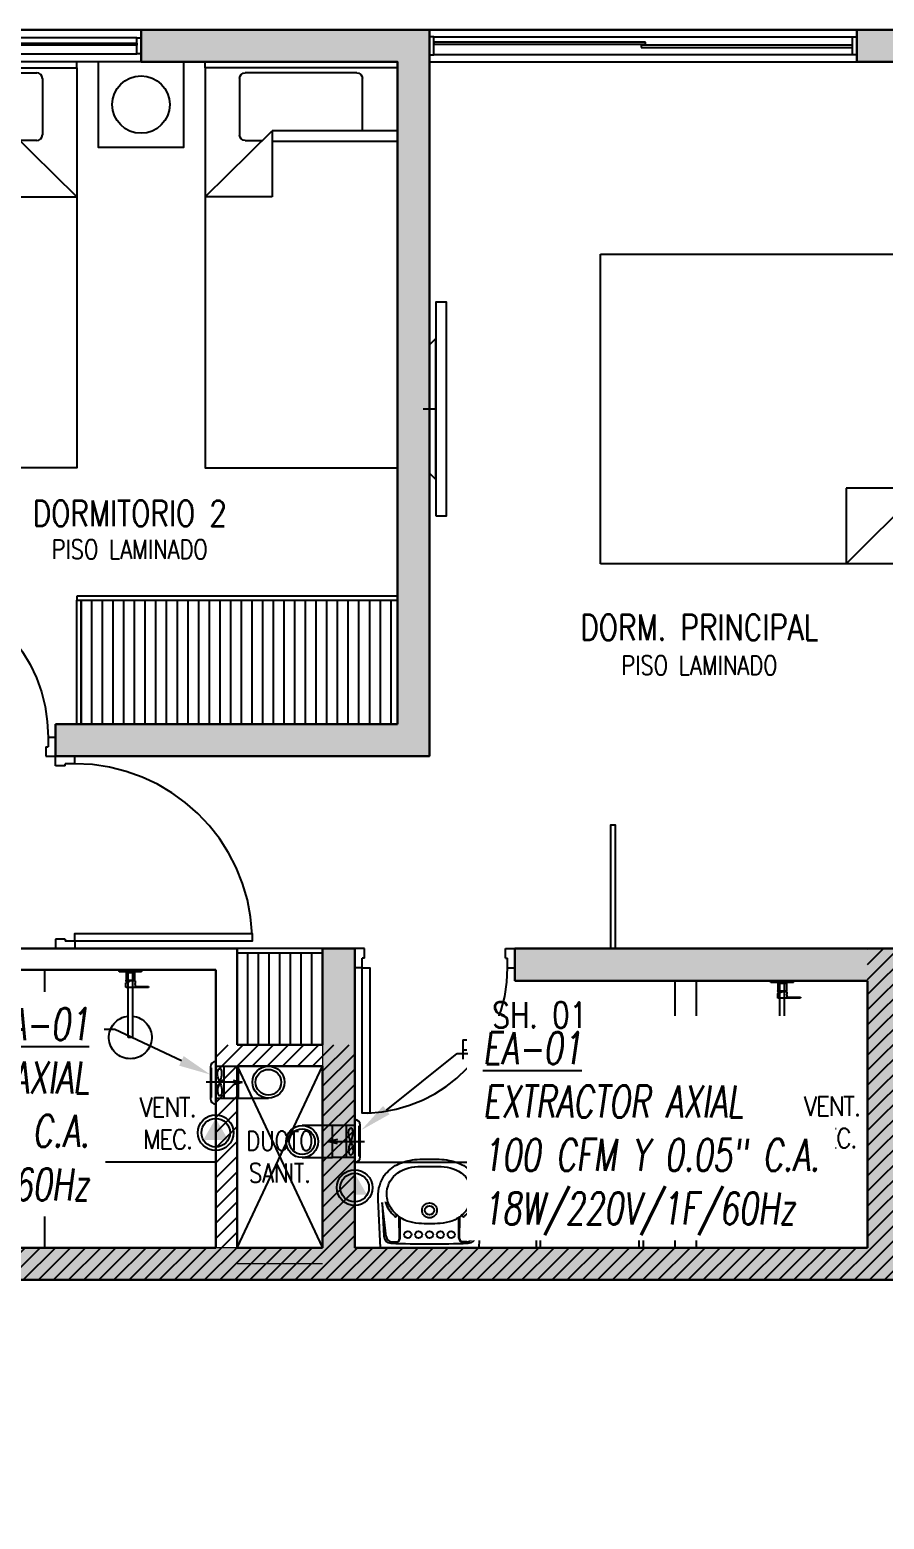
# Model space of a CAD drawing. Header units: millimetres. Extents: x 98 to 155, y -181 to 127.
# Drawn here: x 119.97 to 123.97, y 68.11 to 75.08 of the extents above; entities that cross this region are included whole.
import ezdxf
from ezdxf import colors
from ezdxf.entities.mleader import LeaderData, LeaderLine
from ezdxf.enums import TextEntityAlignment as Align
from ezdxf.math import Vec2, Vec3

# ---------------------------------------------------------------- set-up
doc = ezdxf.new("R2010")
doc.units = ezdxf.units.MM
doc.header["$LTSCALE"] = 15
for name, pattern in [('HIDDEN', [0.375, 0.25, -0.125]), ('HIDDEN2', [0.1875, 0.125, -0.0625]), ('X-REF_DP_Arquitectura$0$HIDDEN', [0.375, 0.25, -0.125])]:
    doc.linetypes.add(name, pattern=pattern)
doc.layers.get('0').update_dxf_attribs({"color": 250})
for name, color, linetype in [('A-LINEAS', 250, 'Continuous'), ('A-MOBILIARIO', 250, 'Continuous'), ('A-MURO BAJO', 250, 'Continuous'), ('A-PROYECCIONES INT.', 250, 'HIDDEN2'), ('A-SANITARIOS', 250, 'Continuous'), ('A-TEXTO-ACABADO PISO', 250, 'Continuous'), ('A_50_TextoAmbiente', 252, 'Continuous'), ('A_50_TextoIndicaciones', 250, 'Continuous'), ('A_50_Vigas', 250, 'X-REF_DP_Arquitectura$0$HIDDEN'), ('A_60_HatchEstructuras', 250, 'Continuous'), ('DLP_MOBILIARIO FIJO', 250, 'Continuous'), ('L-06_EQ-FIN-CONT', 141, 'Continuous'), ('L3 Equipos y Ductos', 160, 'Continuous'), ('L4 Linea mediana', 191, 'Continuous'), ('L6 Linea fina', 141, 'Continuous'), ('MURO CF 60', 250, 'Continuous')]:
    doc.layers.add(name, color=color, linetype=linetype)
doc.layers.add('A-MUROS', color=252, linetype='Continuous', lineweight=30)
doc.layers.add('A_20_Estructuras', color=250, linetype='Continuous', lineweight=18)
doc.styles.add('JNV ING', font='romans.shx', dxfattribs={"width": 0.7, "oblique": 8, "height": 0.15})
doc.styles.add('ROMANS', font='romans.shx', dxfattribs={"width": 0.8})
pattern_1 = [(45, (128.67167, 43.02965), (-0.03535534, 0.03535534), [])]

# ---------------------------------------------------------------- blocks, each defined once
blk = doc.blocks.new('FUTURE 150')
at = {"layer": 'L3 Equipos y Ductos'}
for p, q in [((-0.1294, 0.1486), (-0.1294, -0.0006)), ((-0.104, -0.026), (-0.104, 0.174)), ((-0.104, 0.152), (0, 0.152)), ((0, 0.152), (0, 0.002)), ((-0.104, 0.002), (0, 0.002))]:
    blk.add_line(p, q, dxfattribs=at)
for centre, start, end in [((-0.104, 0.1486), 90, 180), ((-0.104, -0.0006), 180, 270)]:
    blk.add_arc(centre, 0.0254, start, end, dxfattribs=at)
at = {"layer": 'L4 Linea mediana'}
for p, q in [((-0.1294, 0.1448), (-0.1239, 0.1448)), ((-0.1239, 0.0052), (-0.1239, 0.1448)), ((-0.066, 0.152), (-0.066, 0.002)), ((-0.1294, 0.0052), (-0.1239, 0.0052))]:
    blk.add_line(p, q, dxfattribs=at)
at = {"layer": 'L6 Linea fina'}
for p, q in [((0.0199, 0.077), (-0.1499, 0.077)), ((-0.0231, 0.0872), (0.0199, 0.077)), ((-0.0231, 0.0668), (0.0199, 0.077))]:
    blk.add_line(p, q, dxfattribs=at)
for points in [[(-0.0857, 0.077), (-0.0921, 0.0934), (-0.0951, 0.1284), (-0.0911, 0.1379), (-0.0857, 0.1402)], [(-0.0857, 0.077), (-0.0794, 0.0934), (-0.0764, 0.1284), (-0.0804, 0.1379), (-0.0857, 0.1402)], [(-0.0857, 0.077), (-0.0921, 0.0606), (-0.0951, 0.0256), (-0.0911, 0.0161), (-0.0857, 0.0138)], [(-0.0857, 0.077), (-0.0794, 0.0606), (-0.0764, 0.0256), (-0.0804, 0.0161), (-0.0857, 0.0138)]]:
    blk.add_spline(points, degree=3, dxfattribs=at)
blk = doc.blocks.new('Trampa de humo')
at = {"layer": 'L3 Equipos y Ductos'}
blk.add_lwpolyline([(0.155, 0.15), (0.013, 0.15), (0.013, 0), (0.155, 0)], dxfattribs=at)
for radius in [0.075, 0.06]:
    blk.add_circle((0.155, 0.075), radius, dxfattribs=at)
blk = doc.blocks.new('FUTURE150 con trampa')
blk.add_blockref('Trampa de humo', (0.0927, 0.0279))
at = {"layer": 'L-06_EQ-FIN-CONT'}
blk.add_blockref('FUTURE 150', (0.1057, 0.0259), dxfattribs=at)
blk = doc.blocks.new('PTO ELECT')
at = {"layer": 'L4 Linea mediana', "ltscale": 1.5}
blk.add_circle((-0.6859, 0.0891), 0.0833, dxfattribs=at)
at = {"layer": 'L6 Linea fina', "ltscale": 1.5}
blk.add_circle((-0.6859, 0.0891), 0.0671, dxfattribs=at)
blk.add_solid([(-0.6278, 0.0555), (-0.744, 0.0555), (-0.6278, 0.0555), (-0.6859, 0.1562)], dxfattribs=at)
blk = doc.blocks.new('EF-P2-P4')
at = {"layer": 'A_60_HatchEstructuras'}
h = blk.add_hatch(color=256, dxfattribs=at)
h.dxf.hatch_style = 1
h.paths.add_polyline_path([(18.85, -0.475), (17.5, -0.475), (17.5, -0.625), (18.7, -0.625), (18.7, -3.725), (17.1, -3.725), (17.1, -3.875), (18.85, -3.875)])
h.paths.add_polyline_path([(16.3, -0.475), (16.15, -0.475), (16.15, -3.875), (16.3, -3.875)])
h.paths.add_polyline_path([(13.75, -0.625), (14.95, -0.625), (14.95, -0.475), (13.6, -0.475), (13.6, -3.875), (15.35, -3.875), (15.35, -3.725), (13.75, -3.725)])
h = blk.add_hatch(color=256, dxfattribs=at)
h.dxf.hatch_style = 1
h.paths.add_polyline_path([(25.88, -0.625), (26.5, -0.625), (26.5, -0.475), (25.68, -0.475), (25.68, -6.325), (25.88, -6.325)])
h.paths.add_polyline_path([(21.7, -2.775), (23.55, -2.775), (23.55, -2.625), (21.7, -2.625), (21.7, -0.475), (20.85, -0.475), (20.85, -0.625), (21.55, -0.625), (21.55, -6.325), (23.55, -6.325), (23.55, -6.175), (21.7, -6.175)])
h.paths.add_polyline_path([(25.5, -2.625), (25.35, -2.625), (25.35, -6.325), (25.5, -6.325)])
h = blk.add_hatch(color=256, dxfattribs=at)
h.dxf.hatch_style = 1
h.paths.add_polyline_path([(21.7, -7.525), (11.7, -7.525), (11.7, -7.675), (15.25, -7.675), (15.25, -9.075), (15.45, -9.075), (15.45, -7.675), (18.8, -7.675), (18.8, -9.075), (18.95, -9.075), (18.95, -7.675), (21.5, -7.675), (21.5, -8.925), (19.7, -8.925), (19.7, -9.075), (21.7, -9.075)])
h.paths.add_polyline_path([(15.45, -4.775), (15.25, -4.775), (15.25, -6.175), (11.7, -6.175), (11.7, -6.325), (21.1, -6.325), (21.1, -4.925), (21.525, -4.925), (21.525, -4.775), (19.25, -4.775), (19.25, -4.925), (20.9, -4.925), (20.9, -6.175), (18.5, -6.175), (18.5, -4.775), (18.35, -4.775), (18.35, -6.175), (15.45, -6.175)])
at = {"layer": 'A_20_Estructuras'}
for points in [[(18.85, -0.475), (17.5, -0.475), (17.5, -0.625), (18.7, -0.625), (18.7, -3.725), (17.1, -3.725), (17.1, -3.875), (18.85, -3.875)], [(21.7, -2.775), (23.55, -2.775), (23.55, -2.625), (21.7, -2.625), (21.7, -0.475), (20.85, -0.475), (20.85, -0.625), (21.55, -0.625), (21.55, -6.325), (23.55, -6.325), (23.55, -6.175), (21.7, -6.175)], [(15.45, -4.775), (15.25, -4.775), (15.25, -6.175), (11.7, -6.175), (11.7, -6.325), (21.1, -6.325), (21.1, -4.925), (21.525, -4.925), (21.525, -4.775), (19.25, -4.775), (19.25, -4.925), (20.9, -4.925), (20.9, -6.175), (18.5, -6.175), (18.5, -4.775), (18.35, -4.775), (18.35, -6.175), (15.45, -6.175)]]:
    blk.add_lwpolyline(points, close=True, dxfattribs=at)
at = {"layer": 'A_20_Estructuras', "linetype": 'HIDDEN', "ltscale": 0.5, "elevation": 0}
blk.add_lwpolyline([(18.35, -6.25), (17.95, -6.25)], dxfattribs=at)
at = {"layer": 'A_50_Vigas'}
for p, q in [((16.3, -0.475), (17.5, -0.475)), ((20.85, -0.475), (18.85, -0.475))]:
    blk.add_line(p, q, dxfattribs=at)
at = {"layer": 'A_50_Vigas', "elevation": 0}
blk.add_lwpolyline([(17.95, -6.175), (17.95, -5.325), (18.35, -5.325)], dxfattribs=at)
blk = doc.blocks.new('CAMA 2PLAZAS C_VELADOR')
for p, q in [((-1.8499, 0), (-0.3999, 0)), ((-1.8499, -0.06), (-1.8499, 0)), ((-0.3999, 0), (-0.3999, -0.06))]:
    blk.add_line(p, q)
at = {"linetype": 'Continuous'}
for p, q in [((-1.8499, -0.06), (-0.3999, -0.06)), ((-1.8499, -1.9), (-1.8499, -0.06)), ((-0.3999, -0.06), (-0.3999, -1.9)), ((-1.6633, -0.3958), (-1.6633, -0.1184)), ((-1.6327, -0.0878), (-1.2086, -0.0878)), ((-1.1779, -0.1184), (-1.1779, -0.3958)), ((-1.0719, -0.3958), (-1.0719, -0.1184)), ((-1.0413, -0.0878), (-0.6172, -0.0878)), ((-0.5866, -0.1184), (-0.5866, -0.4118)), ((-1.8499, -0.396), (-0.7546, -0.396)), ((-0.3999, -0.7507), (-0.7546, -0.396)), ((-0.7546, -0.396), (-0.7546, -0.7507)), ((-0.7546, -0.452), (-1.8499, -0.452)), ((-0.6172, -0.4424), (-0.7082, -0.4424)), ((-0.7546, -0.7507), (-0.3999, -0.7507)), ((-0.3999, -1.9), (-1.8499, -1.9))]:
    blk.add_line(p, q, dxfattribs=at)
for points in [[(-2.2499, -0.4), (-1.8499, -0.4), (-1.8499, 0), (-2.2499, 0)], [(-0.4, -0.4), (0, -0.4), (0, 0), (-0.4, 0)]]:
    blk.add_lwpolyline(points, close=True)
for centre in [(-2.0499, -0.2), (-0.2, -0.2)]:
    blk.add_circle(centre, 0.1344)
for centre, start, end in [((-1.6327, -0.1184), 90, 180), ((-1.2086, -0.1184), 0, 90), ((-1.0413, -0.1184), 90, 180), ((-0.6172, -0.1184), 0, 90), ((-0.6172, -0.4118), 270, 0)]:
    blk.add_arc(centre, 0.0306, start, end, dxfattribs=at)
blk = doc.blocks.new('*U145')
for p, q in [((0.01, 0.855), (0.01, 0.9)), ((0.055, 0.855), (0.01, 0.855)), ((0.1, 0.865), (0.055, 0.865)), ((0.055, 0.855), (0.055, 0.865)), ((0.1, 0.865), (0.1, 0.9)), ((0.055, 0.045), (0.01, 0.045)), ((0.01, 0.045), (0.01, 0)), ((0.055, 0.045), (0.055, 0.035)), ((0.1, 0.035), (0.055, 0.035)), ((0.1, 0.035), (0.1, 0))]:
    blk.add_line(p, q)
blk.add_lwpolyline([(0.93, 0.07), (0.93, 0.035), (0.1, 0.035), (0.1, 0.07)], close=True)
at = {"linetype": 'HIDDEN2'}
blk.add_arc((0.0995, 0.0339), 0.8311, 2.23015, 89.96723, dxfattribs=at)
blk = doc.blocks.new('ducha marsano')
at = {"linetype": 'HIDDEN2', "ltscale": 0.5, "extrusion": (-4.9425e-10, -7.91123e-10, -1)}
for p, q in [((-0.01, 0), (0.01, 0)), ((0.01, 0), (0.01, -0.3155)), ((-0.0205, -0.08), (-0.0205, -0.0601)), ((-0.0155, -0.058), (-0.0157, -0.058)), ((-0.01, -0.3155), (-0.01, 0)), ((0.0225, -0.0515), (-0.0001, -0.0515)), ((0.0225, -0.0515), (0.0225, -0.0627)), ((0.0225, -0.0682), (0.0225, -0.077)), ((0.021, -0.0815), (-0.019, -0.0815)), ((0.025, -0.0815), (0.021, -0.0815)), ((0.0225, -0.077), (0.025, -0.077)), ((0.025, -0.077), (0.0771, -0.077)), ((0.0771, -0.0815), (0.025, -0.0815)), ((0.0771, -0.077), (0.0816, -0.077)), ((0.0816, -0.0815), (0.0771, -0.0815)), ((0.0816, -0.077), (0.082, -0.077)), ((0.082, -0.0815), (0.0816, -0.0815)), ((0.082, -0.077), (0.084, -0.077)), ((0.084, -0.0815), (0.082, -0.0815)), ((0.0855, -0.0785), (0.0855, -0.08)), ((0.01, -0.3155), (-0.01, -0.3155))]:
    blk.add_line(p, q, dxfattribs=at)
for centre, radius, start, end in [((-0.0004, -0.0462), 0.02, 323.95812, 354.92979), ((0.0004, -0.0462), 0.02, 185.07021, 195.2705), ((0.019, -0.08), 0.0015, 270, 360), ((-0.084, -0.0785), 0.0015, 90, 180), ((-0.084, -0.08), 0.0015, 180, 270), ((0, -0.3155), 0.1, 95.73917, 84.26083)]:
    blk.add_arc(centre, radius, start, end, dxfattribs=at)
at = {"linetype": 'HIDDEN2', "ltscale": 0.5, "extrusion": (-4.94252e-10, -7.91124e-10, -1)}
blk.add_ellipse((0, -0.0515), major_axis=(-0.0225, -0.0095), ratio=0.001448, start_param=0.425436, end_param=1.567366, dxfattribs=at)
at = {"linetype": 'HIDDEN2', "ltscale": 0.5}
for points, degree in [([(-0.0305, 0), (0, 0), (0.0305, 0)], 2), ([(0.0305, 0), (0.0415, 0), (0.0525, 0)], 2), ([(0.0525, 0), (0.0525, -0.0038), (0.0525, -0.0075)], 2), ([(-0.0525, 0), (-0.0525, -0.0038), (-0.0525, -0.0075)], 2), ([(-0.0525, 0), (-0.0415, 0), (-0.0305, 0)], 2), ([(-0.0525, -0.0075), (-0.0525, -0.0075), (-0.0525, -0.0075)], 2), ([(0.0305, -0.008), (0, -0.008), (-0.0305, -0.008)], 2), ([(-0.0215, -0.008), (-0.0215, -0.0093), (-0.0215, -0.0105)], 2), ([(-0.021, -0.011), (-0.007, -0.011), (0.007, -0.011), (0.021, -0.011)], 3), ([(-0.02, -0.011), (-0.02, -0.0294), (-0.02, -0.0477)], 2), ([(-0.0197, -0.048), (0, -0.048), (0.0197, -0.048)], 2), ([(0.02, -0.011), (0.02, -0.0294), (0.02, -0.0477)], 2), ([(0.0215, -0.008), (0.0215, -0.0093), (0.0215, -0.0105)], 2)]:
    blk.add_open_spline(points, degree=degree, dxfattribs=at)
for points, weights in [([(-0.0525, -0.0075), (-0.0525, -0.0075), (-0.0525, -0.0075)], [1, 0.990847086912, 0.982266230892]), ([(-0.052, -0.008), (-0.0525, -0.008), (-0.0525, -0.0075)], [1, 0.707106781193, 1]), ([(-0.0215, -0.0105), (-0.0215, -0.011), (-0.021, -0.011)], [1, 0.70710678154, 1]), ([(-0.02, -0.0477), (-0.02, -0.048), (-0.0197, -0.048)], [1, 0.707106780138, 1]), ([(0.02, -0.0477), (0.02, -0.048), (0.0197, -0.048)], [1, 0.707106779703, 1]), ([(0.0211, -0.011), (0.0211, -0.011), (0.021, -0.011)], [1, 0.992411795776, 1]), ([(0.052, -0.008), (0.0521, -0.008), (0.0521, -0.008)], [1, 0.992411795771, 1])]:
    blk.add_rational_spline(points, weights, degree=2, dxfattribs=at)
for points, knots in [([(-0.0305, -0.008), (-0.0332, -0.008), (-0.0374, -0.008), (-0.0424, -0.008), (-0.0458, -0.008), (-0.0486, -0.008), (-0.0512, -0.008), (-0.052, -0.008), (-0.052, -0.008)], [0, 0, 0, 0, 8.104572, 12.495263, 16.885954, 21.276645, 25.667336, 33.771908, 33.771908, 33.771908, 33.771908]), ([(0.0225, -0.0682), (0.0225, -0.0682), (0.0225, -0.0682), (0.0225, -0.0679), (0.0224, -0.0677), (0.0224, -0.0672), (0.0224, -0.0669), (0.0223, -0.0662), (0.0223, -0.0658), (0.0223, -0.0652), (0.0223, -0.0648), (0.0224, -0.0641), (0.0224, -0.0638), (0.0224, -0.0633), (0.0225, -0.0631), (0.0225, -0.0628), (0.0225, -0.0627), (0.0225, -0.0627)], [0.4148436, 0.4148436, 0.4148436, 0.4148436, 0.5185541, 0.5185541, 0.6222645, 0.6222645, 0.7259759, 0.7259759, 0.8296873, 0.8296873, 0.9333987, 0.9333987, 1.03711, 1.03711, 1.1408205, 1.1408205, 1.2445309, 1.2445309, 1.2445309, 1.2445309]), ([(0.052, -0.008), (0.052, -0.008), (0.0512, -0.008), (0.0486, -0.008), (0.0458, -0.008), (0.0424, -0.008), (0.0374, -0.008), (0.0332, -0.008), (0.0305, -0.008)], [0, 0, 0, 0, 8.104572, 12.495263, 16.885954, 21.276645, 25.667336, 33.771908, 33.771908, 33.771908, 33.771908])]:
    blk.add_open_spline(points, degree=3, knots=knots, dxfattribs=at)
for points, weights, degree, knots in [([(0.0211, -0.011), (0.0211, -0.011), (0.0211, -0.011), (0.0211, -0.011), (0.0214, -0.0109), (0.0215, -0.0107), (0.0215, -0.0105)], [0.918641037743, 0.918640949346, 0.918640860949, 0.918640772552, 0.789223156395, 0.789223156395, 0.918640772552], 3, [0.1238988, 0.1238988, 0.1238988, 0.1238988, 0.1238993, 0.1238993, 0.1238993, 0.78603, 0.78603, 0.78603, 0.78603]), ([(0.0521, -0.008), (0.0521, -0.008), (0.0521, -0.008), (0.0525, -0.0079), (0.0525, -0.0075)], [0.918641037749, 0.918640905153, 0.918640772558, 0.724517853988, 0.918640772558], 2, [0.1238988, 0.1238988, 0.1238988, 0.1238993, 0.1238993, 0.7860311, 0.7860311, 0.7860311])]:
    blk.add_rational_spline(points, weights, degree=degree, knots=knots, dxfattribs=at)
blk = doc.blocks.new('*U146')
for p, q in [((0.01, 0.705), (0.01, 0.75)), ((0.055, 0.705), (0.01, 0.705)), ((0.1, 0.715), (0.055, 0.715)), ((0.055, 0.705), (0.055, 0.715)), ((0.1, 0.715), (0.1, 0.75)), ((0.055, 0.045), (0.01, 0.045)), ((0.01, 0.045), (0.01, 0)), ((0.055, 0.045), (0.055, 0.035)), ((0.1, 0.035), (0.055, 0.035)), ((0.1, 0.035), (0.1, 0))]:
    blk.add_line(p, q)
blk.add_lwpolyline([(0.78, 0.07), (0.78, 0.035), (0.1, 0.035), (0.1, 0.07)], close=True)
at = {"linetype": 'HIDDEN2'}
blk.add_arc((0.0996, 0.0341), 0.6809, 2.23015, 89.96723, dxfattribs=at)
blk = doc.blocks.new('SIFON JET_PLANTA')
for p, q in [((-0.215, 0.2181, 0), (-0.44, 0.19, 0)), ((-0.215, -0.23, 0), (-0.215, 0.23, 0)), ((-0.2091, 0.2441, 0), (-0.1921, 0.2271, 0)), ((-0.195, 0.25, 0), (0, 0.25, 0)), ((-0.195, -0.22, 0), (-0.195, 0.22, 0)), ((-0.185, 0.23, 0), (0, 0.23, 0)), ((0, 0.25, 0), (0, -0.25, 0)), ((-0.265, 0.0718, 0), (-0.265, 0.1028, 0)), ((-0.255, -0.0562, 0), (-0.255, 0.0562, 0)), ((-0.265, -0.1028, 0), (-0.265, -0.0718, 0)), ((-0.215, -0.2181, 0), (-0.44, -0.19, 0)), ((-0.2091, -0.2441, 0), (-0.1921, -0.2271, 0)), ((0, -0.25, 0), (-0.195, -0.25, 0)), ((0, -0.23, 0), (-0.185, -0.23, 0))]:
    blk.add_line(p, q)
at = {"extrusion": (-2.64698e-23, 6.61744e-24, -1)}
for p, q in [((-0.4322, 0.191, 0), (-0.215, 0.2181, 0)), ((-0.215, 0.2278, 0), (-0.2149, 0.2323, 0)), ((-0.215, 0.2234, 0), (-0.215, 0.2278, 0)), ((-0.215, 0.2181, 0), (-0.215, 0.2234, 0)), ((-0.2149, 0.2323, 0), (-0.2142, 0.2356, 0)), ((-0.2142, 0.2356, 0), (-0.2129, 0.239, 0)), ((-0.2129, 0.239, 0), (-0.211, 0.2419, 0)), ((-0.211, 0.2419, 0), (-0.2091, 0.2441, 0)), ((-0.2091, 0.2441, 0), (-0.2077, 0.2455, 0)), ((-0.2077, 0.2455, 0), (-0.2055, 0.247, 0)), ((-0.2055, 0.247, 0), (-0.2007, 0.2492, 0)), ((-0.2007, 0.2492, 0), (-0.195, 0.25, 0)), ((-0.195, 0.25, 0), (-0.195, 0.25, 0)), ((-0.195, 0.25, 0), (-0.1605, 0.25, 0)), ((-0.1605, 0.25, 0), (-0.0975, 0.25, 0)), ((-0.0975, 0.25, 0), (-0.0323, 0.25, 0)), ((-0.0323, 0.25, 0), (0, 0.25, 0)), ((0, 0.25, 0), (0, -0.25, 0)), ((-0.6106, 0.1389, 0), (-0.6061, 0.142, 0)), ((-0.6061, 0.142, 0), (-0.6, 0.1461, 0)), ((-0.6, 0.1461, 0), (-0.5963, 0.1484, 0)), ((-0.5963, 0.1484, 0), (-0.5908, 0.1517, 0)), ((-0.5908, 0.1517, 0), (-0.5862, 0.1543, 0)), ((-0.5862, 0.1543, 0), (-0.5794, 0.158, 0)), ((-0.5794, 0.158, 0), (-0.5693, 0.1629, 0)), ((-0.5693, 0.1629, 0), (-0.5517, 0.1703, 0)), ((-0.5517, 0.1703, 0), (-0.5465, 0.1722, 0)), ((-0.5465, 0.1722, 0), (-0.5385, 0.1749, 0)), ((-0.5385, 0.1749, 0), (-0.5346, 0.176, 0)), ((-0.5346, 0.176, 0), (-0.5265, 0.1784, 0)), ((-0.5265, 0.1784, 0), (-0.5216, 0.1797, 0)), ((-0.5216, 0.1797, 0), (-0.5148, 0.1813, 0)), ((-0.5148, 0.1813, 0), (-0.5079, 0.1829, 0)), ((-0.5079, 0.1829, 0), (-0.5016, 0.1842, 0)), ((-0.5016, 0.1842, 0), (-0.4865, 0.1867, 0)), ((-0.4865, 0.1867, 0), (-0.4763, 0.188, 0)), ((-0.4763, 0.188, 0), (-0.4726, 0.1884, 0)), ((-0.4726, 0.1884, 0), (-0.4636, 0.1892, 0)), ((-0.4636, 0.1892, 0), (-0.4549, 0.1897, 0)), ((-0.4549, 0.1897, 0), (-0.449, 0.1899, 0)), ((-0.449, 0.1899, 0), (-0.44, 0.19, 0)), ((-0.44, 0.19, 0), (-0.4322, 0.191, 0)), ((-0.6745, 0.0655, 0), (-0.6722, 0.0699, 0)), ((-0.6722, 0.0699, 0), (-0.6705, 0.0728, 0)), ((-0.6705, 0.0728, 0), (-0.669, 0.0755, 0)), ((-0.669, 0.0755, 0), (-0.6672, 0.0785, 0)), ((-0.6672, 0.0785, 0), (-0.665, 0.082, 0)), ((-0.665, 0.082, 0), (-0.6634, 0.0845, 0)), ((-0.6634, 0.0845, 0), (-0.6611, 0.088, 0)), ((-0.6611, 0.088, 0), (-0.657, 0.0936, 0)), ((-0.657, 0.0936, 0), (-0.6534, 0.0984, 0)), ((-0.657, 0.0936, 0), (-0.657, 0.0936, 0)), ((-0.6534, 0.0984, 0), (-0.6503, 0.1023, 0)), ((-0.6534, 0.0984, 0), (-0.6534, 0.0984, 0)), ((-0.6503, 0.1023, 0), (-0.6453, 0.108, 0)), ((-0.6453, 0.108, 0), (-0.6386, 0.1152, 0)), ((-0.6386, 0.1152, 0), (-0.6326, 0.121, 0)), ((-0.6326, 0.121, 0), (-0.6299, 0.1235, 0)), ((-0.6299, 0.1235, 0), (-0.6251, 0.1276, 0)), ((-0.6251, 0.1276, 0), (-0.6206, 0.1314, 0)), ((-0.6206, 0.1314, 0), (-0.6168, 0.1344, 0)), ((-0.6168, 0.1344, 0), (-0.6106, 0.1389, 0)), ((-0.69, 0, 0), (-0.6899, 0.0044, 0)), ((-0.6899, 0.0044, 0), (-0.6897, 0.0096, 0)), ((-0.6897, 0.0096, 0), (-0.6893, 0.014, 0)), ((-0.6893, 0.014, 0), (-0.6887, 0.0194, 0)), ((-0.6887, 0.0194, 0), (-0.6881, 0.0236, 0)), ((-0.6881, 0.0236, 0), (-0.6872, 0.0284, 0)), ((-0.6881, 0.0236, 0), (-0.6881, 0.0236, 0)), ((-0.6872, 0.0284, 0), (-0.6867, 0.031, 0)), ((-0.6867, 0.031, 0), (-0.6855, 0.0361, 0)), ((-0.6855, 0.0361, 0), (-0.6838, 0.0421, 0)), ((-0.6855, 0.0361, 0), (-0.6855, 0.0361, 0)), ((-0.6838, 0.0421, 0), (-0.6819, 0.048, 0)), ((-0.6838, 0.0421, 0), (-0.6838, 0.0421, 0)), ((-0.6819, 0.048, 0), (-0.6804, 0.0521, 0)), ((-0.6804, 0.0521, 0), (-0.6793, 0.0547, 0)), ((-0.6793, 0.0547, 0), (-0.6779, 0.0582, 0)), ((-0.6779, 0.0582, 0), (-0.6745, 0.0655, 0)), ((-0.6745, 0.0655, 0), (-0.6745, 0.0655, 0)), ((-0.6899, -0.0065, 0), (-0.69, 0, 0)), ((-0.6896, -0.0111, 0), (-0.6899, -0.0065, 0)), ((-0.6891, -0.0164, 0), (-0.6896, -0.0111, 0)), ((-0.6881, -0.0232, 0), (-0.6891, -0.0164, 0)), ((-0.6876, -0.0264, 0), (-0.6881, -0.0232, 0)), ((-0.687, -0.0296, 0), (-0.6876, -0.0264, 0)), ((-0.6864, -0.0321, 0), (-0.687, -0.0296, 0)), ((-0.6855, -0.0361, 0), (-0.6864, -0.0321, 0)), ((-0.6838, -0.0419, 0), (-0.6855, -0.0361, 0)), ((-0.6827, -0.0457, 0), (-0.6838, -0.0419, 0)), ((-0.6814, -0.0492, 0), (-0.6827, -0.0457, 0)), ((-0.6803, -0.0522, 0), (-0.6814, -0.0492, 0)), ((-0.6792, -0.0551, 0), (-0.6803, -0.0522, 0)), ((-0.6779, -0.0581, 0), (-0.6792, -0.0551, 0)), ((-0.677, -0.0602, 0), (-0.6779, -0.0581, 0)), ((-0.6751, -0.0642, 0), (-0.677, -0.0602, 0)), ((-0.6722, -0.0699, 0), (-0.6751, -0.0642, 0)), ((-0.6706, -0.0727, 0), (-0.6722, -0.0699, 0)), ((-0.6679, -0.0774, 0), (-0.6706, -0.0727, 0)), ((-0.6646, -0.0826, 0), (-0.6679, -0.0774, 0)), ((-0.6623, -0.0862, 0), (-0.6646, -0.0826, 0)), ((-0.6599, -0.0897, 0), (-0.6623, -0.0862, 0)), ((-0.6554, -0.0958, 0), (-0.6599, -0.0897, 0)), ((-0.6494, -0.1032, 0), (-0.6554, -0.0958, 0)), ((-0.6458, -0.1074, 0), (-0.6494, -0.1032, 0)), ((-0.64, -0.1137, 0), (-0.6458, -0.1074, 0)), ((-0.6379, -0.1158, 0), (-0.64, -0.1137, 0)), ((-0.6347, -0.119, 0), (-0.6379, -0.1158, 0)), ((-0.6335, -0.1201, 0), (-0.6347, -0.119, 0)), ((-0.6347, -0.119, 0), (-0.6347, -0.119, 0)), ((-0.6318, -0.1217, 0), (-0.6335, -0.1201, 0)), ((-0.6305, -0.123, 0), (-0.6318, -0.1217, 0)), ((-0.6318, -0.1217, 0), (-0.6318, -0.1217, 0)), ((-0.6288, -0.1244, 0), (-0.6305, -0.123, 0)), ((-0.6276, -0.1255, 0), (-0.6288, -0.1244, 0)), ((-0.6262, -0.1268, 0), (-0.6276, -0.1255, 0)), ((-0.6245, -0.1281, 0), (-0.6262, -0.1268, 0)), ((-0.6235, -0.1291, 0), (-0.6245, -0.1281, 0)), ((-0.6245, -0.1281, 0), (-0.6245, -0.1281, 0)), ((-0.6223, -0.13, 0), (-0.6235, -0.1291, 0)), ((-0.6215, -0.1307, 0), (-0.6223, -0.13, 0)), ((-0.6204, -0.1315, 0), (-0.6215, -0.1307, 0)), ((-0.6193, -0.1324, 0), (-0.6204, -0.1315, 0)), ((-0.6179, -0.1335, 0), (-0.6193, -0.1324, 0)), ((-0.6168, -0.1344, 0), (-0.6179, -0.1335, 0)), ((-0.6153, -0.1355, 0), (-0.6168, -0.1344, 0)), ((-0.6142, -0.1363, 0), (-0.6153, -0.1355, 0)), ((-0.612, -0.1379, 0), (-0.6142, -0.1363, 0)), ((-0.6086, -0.1403, 0), (-0.612, -0.1379, 0)), ((-0.607, -0.1415, 0), (-0.6086, -0.1403, 0)), ((-0.6058, -0.1422, 0), (-0.607, -0.1415, 0)), ((-0.6039, -0.1435, 0), (-0.6058, -0.1422, 0)), ((-0.602, -0.1448, 0), (-0.6039, -0.1435, 0)), ((-0.6004, -0.1458, 0), (-0.602, -0.1448, 0)), ((-0.5987, -0.1469, 0), (-0.6004, -0.1458, 0)), ((-0.5964, -0.1483, 0), (-0.5987, -0.1469, 0)), ((-0.595, -0.1492, 0), (-0.5964, -0.1483, 0)), ((-0.5936, -0.15, 0), (-0.595, -0.1492, 0)), ((-0.5918, -0.1511, 0), (-0.5936, -0.15, 0)), ((-0.5896, -0.1524, 0), (-0.5918, -0.1511, 0)), ((-0.5871, -0.1538, 0), (-0.5896, -0.1524, 0)), ((-0.5833, -0.1559, 0), (-0.5871, -0.1538, 0)), ((-0.5781, -0.1587, 0), (-0.5833, -0.1559, 0)), ((-0.5759, -0.1598, 0), (-0.5781, -0.1587, 0)), ((-0.5738, -0.1608, 0), (-0.5759, -0.1598, 0)), ((-0.5702, -0.1625, 0), (-0.5738, -0.1608, 0)), ((-0.5675, -0.1637, 0), (-0.5702, -0.1625, 0)), ((-0.5659, -0.1645, 0), (-0.5675, -0.1637, 0)), ((-0.5644, -0.1652, 0), (-0.5659, -0.1645, 0)), ((-0.5614, -0.1664, 0), (-0.5644, -0.1652, 0)), ((-0.5598, -0.1671, 0), (-0.5614, -0.1664, 0)), ((-0.5568, -0.1683, 0), (-0.5598, -0.1671, 0)), ((-0.5543, -0.1693, 0), (-0.5568, -0.1683, 0)), ((-0.551, -0.1706, 0), (-0.5543, -0.1693, 0)), ((-0.5491, -0.1713, 0), (-0.551, -0.1706, 0)), ((-0.5465, -0.1722, 0), (-0.5491, -0.1713, 0)), ((-0.5449, -0.1728, 0), (-0.5465, -0.1722, 0)), ((-0.5428, -0.1735, 0), (-0.5449, -0.1728, 0)), ((-0.5412, -0.174, 0), (-0.5428, -0.1735, 0)), ((-0.5385, -0.1749, 0), (-0.5412, -0.174, 0)), ((-0.5352, -0.1759, 0), (-0.5385, -0.1749, 0)), ((-0.5385, -0.1749, 0), (-0.5385, -0.1749, 0)), ((-0.5321, -0.1768, 0), (-0.5352, -0.1759, 0)), ((-0.5296, -0.1775, 0), (-0.5321, -0.1768, 0)), ((-0.5267, -0.1783, 0), (-0.5296, -0.1775, 0)), ((-0.5238, -0.1791, 0), (-0.5267, -0.1783, 0)), ((-0.5267, -0.1783, 0), (-0.5267, -0.1783, 0)), ((-0.5217, -0.1796, 0), (-0.5238, -0.1791, 0)), ((-0.5177, -0.1807, 0), (-0.5217, -0.1796, 0)), ((-0.5151, -0.1813, 0), (-0.5177, -0.1807, 0)), ((-0.5118, -0.1821, 0), (-0.5151, -0.1813, 0)), ((-0.5094, -0.1826, 0), (-0.5118, -0.1821, 0)), ((-0.5066, -0.1832, 0), (-0.5094, -0.1826, 0)), ((-0.5022, -0.184, 0), (-0.5066, -0.1832, 0)), ((-0.4974, -0.1849, 0), (-0.5022, -0.184, 0)), ((-0.495, -0.1854, 0), (-0.4974, -0.1849, 0)), ((-0.4974, -0.1849, 0), (-0.4974, -0.1849, 0)), ((-0.4936, -0.1856, 0), (-0.495, -0.1854, 0)), ((-0.4916, -0.1859, 0), (-0.4936, -0.1856, 0)), ((-0.4884, -0.1864, 0), (-0.4916, -0.1859, 0)), ((-0.4862, -0.1867, 0), (-0.4884, -0.1864, 0)), ((-0.4824, -0.1872, 0), (-0.4862, -0.1867, 0)), ((-0.4812, -0.1874, 0), (-0.4824, -0.1872, 0)), ((-0.4785, -0.1877, 0), (-0.4812, -0.1874, 0)), ((-0.4761, -0.188, 0), (-0.4785, -0.1877, 0)), ((-0.4735, -0.1883, 0), (-0.4761, -0.188, 0)), ((-0.4695, -0.1887, 0), (-0.4735, -0.1883, 0)), ((-0.4651, -0.189, 0), (-0.4695, -0.1887, 0)), ((-0.4639, -0.1891, 0), (-0.4651, -0.189, 0)), ((-0.4651, -0.189, 0), (-0.4651, -0.189, 0)), ((-0.4619, -0.1893, 0), (-0.4639, -0.1891, 0)), ((-0.4592, -0.1894, 0), (-0.4619, -0.1893, 0)), ((-0.4568, -0.1896, 0), (-0.4592, -0.1894, 0)), ((-0.455, -0.1897, 0), (-0.4568, -0.1896, 0)), ((-0.4518, -0.1898, 0), (-0.455, -0.1897, 0)), ((-0.449, -0.1899, 0), (-0.4518, -0.1898, 0)), ((-0.4467, -0.1899, 0), (-0.449, -0.1899, 0)), ((-0.4428, -0.19, 0), (-0.4467, -0.1899, 0)), ((-0.44, -0.19, 0), (-0.4428, -0.19, 0)), ((-0.215, -0.2181, 0), (-0.44, -0.19, 0)), ((-0.215, -0.227, 0), (-0.215, -0.2181, 0)), ((-0.215, -0.23, 0), (-0.215, -0.227, 0)), ((-0.2147, -0.2335, 0), (-0.215, -0.23, 0)), ((-0.2138, -0.2369, 0), (-0.2147, -0.2335, 0)), ((-0.2126, -0.2395, 0), (-0.2138, -0.2369, 0)), ((-0.2138, -0.2369, 0), (-0.2138, -0.2369, 0)), ((-0.2108, -0.2423, 0), (-0.2126, -0.2395, 0)), ((-0.2126, -0.2395, 0), (-0.2126, -0.2395, 0)), ((-0.2091, -0.2441, 0), (-0.2108, -0.2423, 0)), ((-0.2108, -0.2423, 0), (-0.2108, -0.2423, 0)), ((-0.2108, -0.2423, 0), (-0.2108, -0.2423, 0)), ((-0.209, -0.244, 0), (-0.2091, -0.2441, 0)), ((-0.2067, -0.2462, 0), (-0.209, -0.244, 0)), ((-0.209, -0.244, 0), (-0.209, -0.244, 0)), ((-0.2029, -0.2484, 0), (-0.2067, -0.2462, 0)), ((-0.2067, -0.2462, 0), (-0.2067, -0.2462, 0)), ((-0.1995, -0.2495, 0), (-0.2029, -0.2484, 0)), ((-0.2029, -0.2484, 0), (-0.2029, -0.2484, 0)), ((-0.195, -0.25, 0), (-0.1995, -0.2495, 0)), ((0, -0.25, 0), (-0.195, -0.25, 0))]:
    blk.add_line(p, q, dxfattribs=at)
at = {"elevation": 0}
for points in [[(-0.265, 0.1028, 0.0362), (-0.2844, 0.1202, 0.08725), (-0.3535, 0.1565, 0.077598), (-0.44, 0.17, 0.077598), (-0.5265, 0.1565, 0.08725), (-0.5956, 0.1202, 0.105601), (-0.6443, 0.0627, 0.12364), (-0.66, 0, 0.12364), (-0.6443, -0.0627, 0.105601), (-0.5956, -0.1202, 0.08725), (-0.5265, -0.1565, 0.077598), (-0.44, -0.17, 0.077598)], [(-0.255, 0.0562, 0.100268), (-0.2967, 0.1044, 0.08725), (-0.3596, 0.1374, 0.077598), (-0.44, 0.15, 0.077598), (-0.5204, 0.1374, 0.08725), (-0.5833, 0.1044, 0.105601), (-0.6266, 0.0532, 0.12364), (-0.64, 0, 0.12364), (-0.6266, -0.0532, 0.105601), (-0.5833, -0.1044, 0.08725), (-0.5204, -0.1374, 0.077598), (-0.44, -0.15, 0.077598)], [(-0.44, -0.15, 0.077598), (-0.3596, -0.1374, 0.08725), (-0.2967, -0.1044, 0.100268), (-0.255, -0.0562, 0.12364)], [(-0.44, -0.17, 0.077598), (-0.3535, -0.1565, 0.08725), (-0.2844, -0.1202, 0.0362), (-0.265, -0.1028, 0.12364)]]:
    blk.add_lwpolyline(points, format="xyb", dxfattribs=at)
for centre, radius, start, end in [((-0.195, 0.23, 0), 0.02, 90, 180), ((-0.185, 0.22, 0), 0.01, 90, 180), ((-0.4613, -0.0702, 0), 0.257, 107.47412, 127.23483), ((-0.44, -0.1379, 0), 0.3279, 90, 107.47412), ((-0.544, 0, 0), 0.146, 151.40883, 180), ((-0.4939, -0.0273, 0), 0.203, 127.23483, 151.40883), ((-0.544, 0, 0), 0.146, 180, 208.59117), ((-0.4939, 0.0273, 0), 0.203, 208.59117, 232.76517), ((-0.4613, 0.0702, 0), 0.257, 232.76517, 252.52588), ((-0.44, 0.1379, 0), 0.3279, 252.52588, 270), ((-0.195, -0.23, 0), 0.02, 180, 270), ((-0.185, -0.22, 0), 0.01, 180, 270)]:
    blk.add_arc(centre, radius, start, end)
blk = doc.blocks.new('BOWL-ITALGRIF_VARADERO_01')
for p, q in [((-0.2032, -0.1971), (-0.2208, -0.038)), ((0.2032, -0.1971), (0.2208, -0.038)), ((-0.1404, -0.2077), (-0.1424, -0.1083)), ((-0.1375, -0.205), (-0.1375, -0.1117)), ((0.1375, -0.205), (0.1375, -0.1117)), ((0.1404, -0.2077), (0.1424, -0.1083)), ((-0.1753, -0.222), (-0.1544, -0.222)), ((0.1753, -0.222), (0.1544, -0.222))]:
    blk.add_line(p, q)
for points in [[(-0.0917, 0.1589, -0.02989), (-0.0456, 0.1646, -0.007822), (0.0456, 0.1646, -0.02989), (0.0918, 0.1589, -0.091737), (0.1601, 0.1343, -0.112496), (0.2175, 0.0792, -0.147885), (0.2402, -0.0257), (0.23, -0.25), (-0.23, -0.25), (-0.2402, -0.0257, -0.147885), (-0.2175, 0.0792, -0.112496), (-0.1601, 0.1343, -0.091737)], [(-0.0496, -0.1363, -0.062677), (-0.1048, -0.1249, -0.110639), (-0.1576, -0.091, -0.120976), (-0.195, -0.0344, -0.061198), (-0.2, 0, -0.21707), (-0.1593, 0.092, -0.174983), (-0.0545, 0.1298, -0.010618), (0, 0.131, -0.010618), (0.0545, 0.1298, -0.174983), (0.1593, 0.092, -0.21707), (0.2, 0, -0.061198), (0.195, -0.0344, -0.120976), (0.1576, -0.091, -0.110639), (0.1048, -0.1249, -0.062677), (0.0496, -0.1363, -0.017583), (0, -0.138, -0.017583)]]:
    blk.add_lwpolyline(points, format="xyb", close=True)
for points in [[(-0.2216, -0.0381), (-0.2145, -0.1954, 0.390823), (-0.1807, -0.2288, 0.017524), (0.1807, -0.2288, 0.390823), (0.2145, -0.1954), (0.2216, -0.0381)], [(-0.2072, -0.035, 0.005), (-0.2064, -0.038, 0.121292), (-0.166, -0.0996, 0.007977), (-0.1624, -0.1031)], [(0.2072, -0.035, -0.005), (0.2064, -0.038, -0.121292), (0.166, -0.0996, -0.007977), (0.1624, -0.1031)]]:
    blk.add_lwpolyline(points, format="xyb")
for centre, radius in [((0, -0.075), 0.035), ((0, -0.075), 0.0215), ((-0.1015, -0.1885), 0.0165), ((-0.051, -0.1885), 0.0165), ((0, -0.1885), 0.0165), ((0.051, -0.1885), 0.0165), ((0.1015, -0.1885), 0.0165)]:
    blk.add_circle(centre, radius)
for centre, radius, start, end in [((-0.1583, -0.0987), 0.006, 226.64309, 46.64309), ((-0.1404, -0.1083), 0.002, 54.36186, 181.13739), ((-0.1355, -0.1117), 0.002, 56.71088, 180), ((0.1048, -0.1249), 9.094947017729287e-16, 0, 217.6714), ((0.1355, -0.1117), 0.002, 0, 123.28912), ((0.1404, -0.1083), 0.002, 358.86261, 125.63814), ((0.1583, -0.0987), 0.006, 133.35691, 313.35691), ((-0.1753, -0.194), 0.028, 186.31112, 270), ((-0.1545, -0.205), 0.017, 270, 0), ((-0.1544, -0.208), 0.014, 270, 1.13739), ((0.1545, -0.205), 0.017, 180, 270), ((0.1544, -0.208), 0.014, 178.86261, 270), ((0.1753, -0.194), 0.028, 270, 353.68888)]:
    blk.add_arc(centre, radius, start, end)
blk = doc.blocks.new('1 PLAZA')
for p, q in [((-0.2592, -0.0513), (0.2619, -0.0513)), ((-0.2859, -0.3221), (-0.2859, -0.0781)), ((0.2887, -0.0781), (0.2887, -0.3415)), ((-0.45, -0.3221), (0.1356, -0.3221)), ((0.45, -0.6318), (0.1356, -0.3221)), ((0.1356, -0.3221), (0.1356, -0.6318)), ((0.1356, -0.371), (-0.45, -0.371)), ((0.2619, -0.3683), (0.1825, -0.3683)), ((0.1356, -0.6318), (0.45, -0.6318))]:
    blk.add_line(p, q)
at = {"extrusion": (4.49068e-08, -3.60286e-08, 1), "elevation": 0}
blk.add_lwpolyline([(-0.45, -0.0287), (0.45, -0.0287), (0.45, 0), (-0.45, 0)], close=True, dxfattribs=at)
blk.add_lwpolyline([(-0.45, -1.9), (-0.45, -0.0287), (0.45, -0.0287), (0.45, -1.9)], close=True)
for centre, start, end in [((-0.2592, -0.0781), 90, 180), ((0.2619, -0.0781), 0, 90), ((0.2619, -0.3415), 270, 0)]:
    blk.add_arc(centre, 0.0267, start, end)
blk = doc.blocks.new('VELADOR')
blk.add_lwpolyline([(0, 0.4), (0, 0), (0.4, 0), (0.4, 0.4)], close=True)
blk.add_circle((0.2, 0.2), 0.1344)
blk = doc.blocks.new('A$C4BFA03A9')
for points in [[(0.06, -0.5), (0.11, -0.5), (0.11, 0.5), (0.06, 0.5)], [(0.03, -0.3), (0.06, -0.33), (0.06, 0.33), (0.03, 0.3)]]:
    blk.add_lwpolyline(points, close=True)
at = {"layer": 'A-PROYECCIONES INT.', "ltscale": 0.15}
blk.add_line((0.06, 0), (0, 0), dxfattribs=at)
blk = doc.blocks.new('*U144')
for p, q in [((0.01, 0.755), (0.01, 0.8)), ((0.1, 0.765), (0.1, 0.8)), ((0.055, 0.755), (0.01, 0.755)), ((0.1, 0.765), (0.055, 0.765)), ((0.055, 0.755), (0.055, 0.765)), ((0.055, 0.045), (0.01, 0.045)), ((0.01, 0.045), (0.01, 0)), ((0.055, 0.045), (0.055, 0.035)), ((0.1, 0.035), (0.055, 0.035)), ((0.1, 0.035), (0.1, 0))]:
    blk.add_line(p, q)
blk.add_lwpolyline([(0.83, 0.07), (0.83, 0.035), (0.1, 0.035), (0.1, 0.07)], close=True)
at = {"linetype": 'HIDDEN2'}
blk.add_arc((0.0996, 0.034), 0.731, 2.23015, 89.96723, dxfattribs=at)
blk = doc.blocks.new('VP.120')
at = {"layer": 'A-MURO BAJO'}
for p, q in [((0, 0), (1.2, 0)), ((0, -0.15), (1.2, -0.15))]:
    blk.add_line(p, q, dxfattribs=at)
at = {"layer": 'DLP_MOBILIARIO FIJO', "color": 251}
for p, q in [((0.02, -0.0375), (1.18, -0.0375)), ((1.18, -0.1125), (0.02, -0.1125))]:
    blk.add_line(p, q, dxfattribs=at)
at = {"layer": 'DLP_MOBILIARIO FIJO', "color": 6}
for points in [[(0, -0.1125), (0.02, -0.1125), (0.02, -0.0375), (0, -0.0375)], [(1.2, -0.1125), (1.18, -0.1125), (1.18, -0.0375), (1.2, -0.0375)]]:
    blk.add_lwpolyline(points, close=True, dxfattribs=at)
at = {"layer": 'DLP_MOBILIARIO FIJO', "elevation": 0}
for points in [[(0.61, -0.0625), (0.02, -0.0625), (0.02, -0.0725), (0.61, -0.0725)], [(0.59, -0.0875), (1.18, -0.0875), (1.18, -0.0775), (0.59, -0.0775)]]:
    blk.add_lwpolyline(points, close=True, dxfattribs=at)
blk = doc.blocks.new('TEXTO DUCTOS PT')
at = {"layer": 'A_50_TextoIndicaciones', "insert": (18.15, -5.75, 0), "char_height": 0.09, "width": 0.4157, "attachment_point": 5, "style": 'ROMANS'}
blk.add_mtext('\\pxsm1,t16;DUCTO SANIT.', dxfattribs=at)
blk = doc.blocks.new('Vent SSHH F1')
at = {"layer": 'L6 Linea fina'}
for name, p in [('FUTURE150 con trampa', (16.0984, -1.0529, 0)), ('PTO ELECT', (16.7855, -1.2755)), ('PTO ELECT', (17.4355, -1.5324))]:
    blk.add_blockref(name, p, dxfattribs=at)
at = {"layer": 'L6 Linea fina', "rotation": 180}
blk.add_blockref('FUTURE150 con trampa', (16.7517, -1.1251), dxfattribs=at)
at = {"layer": 'L6 Linea fina'}
ml = blk.add_multileader_mtext('Standard', dxfattribs=at)
ml.set_content('{\\LEA-01}\\PEXTRACTOR AXIAL\\P100 CFM Y 0.05" C.A.\\P18W/220V/1F/60Hz', color=12, style='JNV ING')
ml.set_leader_properties(color=256, linetype='ByLayer', lineweight=-1)
ml.build(insert=Vec2(0, 0))
ml.multileader.update_dxf_attribs({"dogleg_length": 0.05, "arrow_head_size": 0.15})
ctx = ml.context
ctx.base_point, ctx.char_height, ctx.arrow_head_size, ctx.landing_gap_size, ctx.plane_origin = Vec3(13.6642, -0.703, 0), 0.15, 0.15, 0.07, Vec3(16.0713, -1.3056, 0)
ctx.text_align_type = 2
notes = []
notes.append((ctx, [(0, (1, 1, 0), (15.6281, -0.703, 0), (-1, 0), 0.05, [(0, [(16.0746, -0.9144, 0)], 0, [])])]))
ctx.mtext.insert, ctx.mtext.alignment, ctx.mtext.flow_direction = Vec3(15.5081, -0.603, 0), 3, 5
ctx.mtext.has_bg_fill, ctx.mtext.bg_color, ctx.mtext.bg_scale_factor, ctx.mtext.bg_transparency, ctx.mtext.use_window_bg_color = 1, -1027028792, 1.5, 0, 1
ml = blk.add_multileader_mtext('Standard', dxfattribs=at)
ml.set_content('{\\LEA-01}\\PEXTRACTOR AXIAL\\P100 CFM Y 0.05" C.A.\\P18W/220V/1F/60Hz', color=12, style='JNV ING')
ml.set_leader_properties(color=256, linetype='ByLayer', lineweight=-1)
ml.build(insert=Vec2(0, 0))
ml.multileader.update_dxf_attribs({"dogleg_length": 0.05, "arrow_head_size": 0.15})
ctx = ml.context
ctx.base_point, ctx.char_height, ctx.arrow_head_size, ctx.landing_gap_size, ctx.plane_origin = Vec3(17.2797, -0.8153, 0), 0.15, 0.15, 0.07, Vec3(19.6868, -1.4178, 0)
notes.append((ctx, [(1, (1, 1, 0), (17.2297, -0.8153, 0), (1, 0), 0.05, [(0, [(16.7808, -1.1743, 0)], 0, [])])]))
ctx.mtext.insert, ctx.mtext.flow_direction = Vec3(17.3497, -0.7153, 0), 5
ctx.mtext.has_bg_fill, ctx.mtext.bg_color, ctx.mtext.bg_scale_factor, ctx.mtext.bg_transparency, ctx.mtext.use_window_bg_color = 1, -1027028792, 1.5, 0, 1
for ctx, leaders in notes:
    for number, flags, end, landing, length, lines in leaders:
        leader = LeaderData()
        leader.index, (leader.has_last_leader_line, leader.has_dogleg_vector, leader.attachment_direction) = number, flags
        leader.last_leader_point, leader.dogleg_vector, leader.dogleg_length = Vec3(end), Vec3(landing), length
        for number, points, colour, breaks in lines:
            line = LeaderLine()
            line.index, line.vertices, line.color, line.breaks = number, Vec3.list(points), colors.encode_raw_color(colour), breaks
            leader.lines.append(line)
        ctx.leaders.append(leader)

msp = doc.modelspace()

# ---------------------------------------------------------------- hatches: boundary and pattern name
at = {"layer": 'DLP_MOBILIARIO FIJO'}
h = msp.add_hatch(dxfattribs=at)
h.set_pattern_fill('_USER', color=256, scale=0.05, angle=270, pattern_type=0)
h.set_pattern_definition([(270, (120.21167, 72.40993), (0.05, -9e-18), [])])
h.paths.add_polyline_path([(121.6917, 71.8299), (120.2117, 71.8299), (120.2117, 72.4099), (121.6917, 72.4099)])
h = msp.add_hatch(dxfattribs=at)
h.set_pattern_fill('_USER', color=256, scale=0.05, angle=270, pattern_type=0)
h.set_pattern_definition([(270, (120.991684, 70.37993), (0.05, -9e-18), [])])
h.paths.add_polyline_path([(121.3417, 70.3299), (120.9417, 70.3299), (120.9417, 70.7599), (121.3417, 70.7599)])
at = {"layer": 'MURO CF 60'}
h = msp.add_hatch(dxfattribs=at)
h.set_pattern_fill('_USER', color=256, scale=0.05, angle=45, pattern_type=0)
h.set_pattern_definition(pattern_1)
h.paths.add_polyline_path([(123.8917, 69.3799), (124.0917, 69.3799), (124.0917, 70.7799), (123.8917, 70.7799)])
h = msp.add_hatch(dxfattribs=at)
h.set_pattern_fill('_USER', color=256, scale=0.05, angle=45, pattern_type=0)
h.set_pattern_definition(pattern_1)
h.paths.add_polyline_path([(120.9417, 69.3799), (120.8417, 69.3799), (120.8417, 70.3299), (121.4917, 70.3299), (121.4917, 69.3799), (121.3417, 69.3799), (121.3417, 70.2299), (120.9417, 70.2299)])
h = msp.add_hatch(dxfattribs=at)
h.set_pattern_fill('_USER', color=256, scale=0.05, angle=45, pattern_type=0)
h.set_pattern_definition(pattern_1)
h.paths.add_polyline_path([(114.6917, 69.3799), (114.6917, 69.2299), (120.9917, 69.2299), (120.9917, 69.3799)])
h = msp.add_hatch(dxfattribs=at)
h.set_pattern_fill('_USER', color=256, scale=0.05, angle=45, pattern_type=0)
h.set_pattern_definition(pattern_1)
h.paths.add_polyline_path([(120.9917, 69.3799), (120.9917, 69.2299), (124.0917, 69.2299), (124.0917, 69.3799)])

# ---------------------------------------------------------------- linework, layer by layer
at = {"layer": 'A-LINEAS'}
for p, q in [((120.9417, 69.3799, 0), (121.3417, 70.2299)), ((120.9417, 70.2299, 0), (121.3417, 69.3799, 0))]:
    msp.add_line(p, q, dxfattribs=at)
at = {"layer": 'A-MURO BAJO'}
for p, q in [((121.8417, 75.0799), (123.8417, 75.0799)), ((121.8417, 74.9299), (123.8417, 74.9299)), ((120.0417, 69.3799), (120.0417, 70.6799)), ((122.9917, 69.3799), (122.9917, 70.6299)), ((123.0917, 69.3799), (123.0917, 70.6299))]:
    msp.add_line(p, q, dxfattribs=at)
at = {"layer": 'A-MUROS'}
for p, q in [((120.4917, 75.0799), (120.4917, 74.9299)), ((121.8417, 75.0799), (120.4917, 75.0799)), ((121.8417, 75.0799), (121.8417, 71.6799)), ((121.6917, 74.9299), (120.4917, 74.9299)), ((121.6917, 74.9299), (121.6917, 71.8299)), ((120.0917, 71.8299), (120.0917, 71.6799)), ((121.6917, 71.8299), (120.0917, 71.8299)), ((121.8417, 71.6799), (120.0917, 71.6799)), ((120.9417, 70.7799), (119.1917, 70.7799)), ((120.9417, 70.7799), (120.9417, 70.3299)), ((121.3417, 70.7799), (121.3417, 70.3299)), ((121.4917, 70.7799), (121.3417, 70.7799)), ((121.4917, 70.7799), (121.4917, 69.3799)), ((122.2417, 70.7799), (122.2417, 70.6299)), ((119.1917, 70.6799), (120.8417, 70.6799)), ((120.8417, 70.6799), (120.8417, 69.3799)), ((122.2417, 70.6299), (123.8917, 70.6299)), ((123.8917, 70.6299), (123.8917, 69.3799)), ((121.3417, 70.3299), (120.9417, 70.3299)), ((120.9417, 70.2299), (120.9417, 69.3799)), ((120.9417, 70.2299), (121.3417, 70.2299)), ((121.3417, 70.2299), (121.3417, 69.3799)), ((120.8417, 69.3799), (118.4417, 69.3799)), ((120.9417, 69.3799), (121.3417, 69.3799)), ((123.8917, 69.3799), (121.4917, 69.3799)), ((124.0917, 69.2299), (114.6917, 69.2299))]:
    msp.add_line(p, q, dxfattribs=at)
at = {"layer": 'A-MUROS', "elevation": 0}
msp.add_lwpolyline([(124.6917, 75.0799), (123.8417, 75.0799), (123.8417, 74.9299), (124.5417, 74.9299), (124.5417, 70.7799), (122.2417, 70.7799)], dxfattribs=at)
at = {"layer": 'A-PROYECCIONES INT.'}
for p, q in [((120.8417, 69.7799), (118.4417, 69.7799)), ((121.4917, 69.7799), (123.8917, 69.7799))]:
    msp.add_line(p, q, dxfattribs=at)
at = {"layer": 'DLP_MOBILIARIO FIJO'}
for p, q in [((121.8617, 75.0474, 0), (123.8217, 75.0474, 0)), ((123.8217, 74.9624, 0), (121.8617, 74.9624, 0))]:
    msp.add_line(p, q, dxfattribs=at)
at = {"layer": 'DLP_MOBILIARIO FIJO', "elevation": 0}
for points in [[(121.8417, 74.9624), (121.8617, 74.9624), (121.8617, 75.0474), (121.8417, 75.0474)], [(122.8517, 75.0224), (121.8617, 75.0224), (121.8617, 75.0124), (122.8517, 75.0124)], [(122.8317, 74.9974), (123.8217, 74.9974), (123.8217, 75.0074), (122.8317, 75.0074)], [(123.8417, 74.9624), (123.8217, 74.9624), (123.8217, 75.0474), (123.8417, 75.0474)], [(120.1917, 72.4299), (120.1917, 72.4099), (121.6917, 72.4099), (121.6917, 72.4299)], [(120.2117, 71.8299), (120.1917, 71.8299), (120.1917, 72.4099), (120.2117, 72.4099)], [(121.6917, 71.8299), (120.2117, 71.8299), (120.2117, 72.4099), (121.6917, 72.4099)], [(122.7103, 70.7799), (122.6903, 70.7799), (122.6903, 71.3599), (122.7103, 71.3599)], [(120.9417, 70.7799), (120.9417, 70.7599), (121.3417, 70.7599), (121.3417, 70.7799)]]:
    msp.add_lwpolyline(points, close=True, dxfattribs=at)

# ---------------------------------------------------------------- block references
msp.add_blockref('EF-P2-P4', (102.9917, 75.5547))
at = {"xscale": -1}
msp.add_blockref('VP.120', (120.4917, 75.0799, 0), dxfattribs=at)
at = {"layer": 'A-MOBILIARIO', "extrusion": (-4.49068e-08, 3.60286e-08, 1)}
for name, p in [('1 PLAZA', (119.7417, 74.9299, 0)), ('VELADOR', (120.2917, 74.5299, 0))]:
    msp.add_blockref(name, p, dxfattribs=at)
at = {"layer": 'A-MOBILIARIO', "extrusion": (-4.49068e-08, -3.60286e-08, -1), "zscale": -1}
msp.add_blockref('1 PLAZA', (-121.2417, 74.9299, 0), dxfattribs=at)
at = {"layer": 'A-MOBILIARIO', "extrusion": (4.49068e-08, 3.60286e-08, -1), "xscale": -1, "zscale": -1, "rotation": 90}
msp.add_blockref('CAMA 2PLAZAS C_VELADOR', (-124.5417, 72.18, 0), dxfattribs=at)
at = {"layer": 'A-MOBILIARIO'}
for name, p in [('A$C4BFA03A9', (121.8117, 73.3049)), ('*U145', (120.0817, 70.7799))]:
    msp.add_blockref(name, p, dxfattribs=at)
at = {"layer": 'A-MOBILIARIO', "xscale": -1, "rotation": 270}
msp.add_blockref('*U144', (119.2917, 71.6699, 0), dxfattribs=at)
at = {"layer": 'A-MOBILIARIO', "rotation": 270}
msp.add_blockref('*U146', (121.4917, 70.7899, 0), dxfattribs=at)
at = {"layer": 'A-SANITARIOS', "extrusion": (-4.9425e-10, -7.91123e-10, -1), "xscale": -1, "rotation": 359.9999992996426}
for p in [(-120.4417, 70.6799, 0), (-123.4917, 70.6299, 0)]:
    msp.add_blockref('ducha marsano', p, dxfattribs=at)
at = {"layer": 'A-SANITARIOS', "extrusion": (-4.49068e-08, 3.60286e-08, 1), "rotation": 270.000001331223}
msp.add_blockref('SIFON JET_PLANTA', (122.5917, 69.3799, 0), dxfattribs=at)
at = {"layer": 'A-SANITARIOS'}
msp.add_blockref('BOWL-ITALGRIF_VARADERO_01', (121.8417, 69.6299, 0), dxfattribs=at)
at = {"layer": 'A_50_TextoIndicaciones'}
msp.add_blockref('TEXTO DUCTOS PT', (102.9917, 75.5549), dxfattribs=at)

# ---------------------------------------------------------------- texts
at = {"layer": 'A-TEXTO-ACABADO PISO', "char_height": 0.09, "attachment_point": 2, "style": 'ROMANS'}
for s, insert in [('PISO LAMINADO', (120.4388, 72.6935)), ('PISO LAMINADO', (123.1046, 72.1505)), ('PISO CERAMICO', (122.3575, 70.3523))]:
    msp.add_mtext_dynamic_manual_height_columns(s, width=1.20225, gutter_width=12.5, heights=[0], dxfattribs=dict(at, insert=insert))
at = {"layer": 'A_50_TextoAmbiente', "style": 'ROMANS', "width": 0.8}
for s, p in [('DORMITORIO 2', (120.4389, 72.7568)), ('DORM. PRINCIPAL', (123.1044, 72.2229)), ('SH. 01', (122.3575, 70.4097))]:
    msp.add_text(s, height=0.12, dxfattribs=at).set_placement(p, align=Align.CENTER)
at = {"layer": 'A_50_TextoIndicaciones', "char_height": 0.09, "width": 0.4157, "attachment_point": 5, "style": 'ROMANS'}
for insert in [(120.6167, 69.9624), (123.7255, 69.9673)]:
    msp.add_mtext('\\pxsm1,qc,t16;{\\W0.9;\\T0.9;VENT. MEC.}', dxfattribs=dict(at, insert=insert))

# ---------------------------------------------------------------- next in the draw order: block references
at = {"layer": 'L6 Linea fina'}
msp.add_blockref('Vent SSHH F1', (104.7417, 71.1047, 0), dxfattribs=at)

doc.saveas('drawing.dxf')
